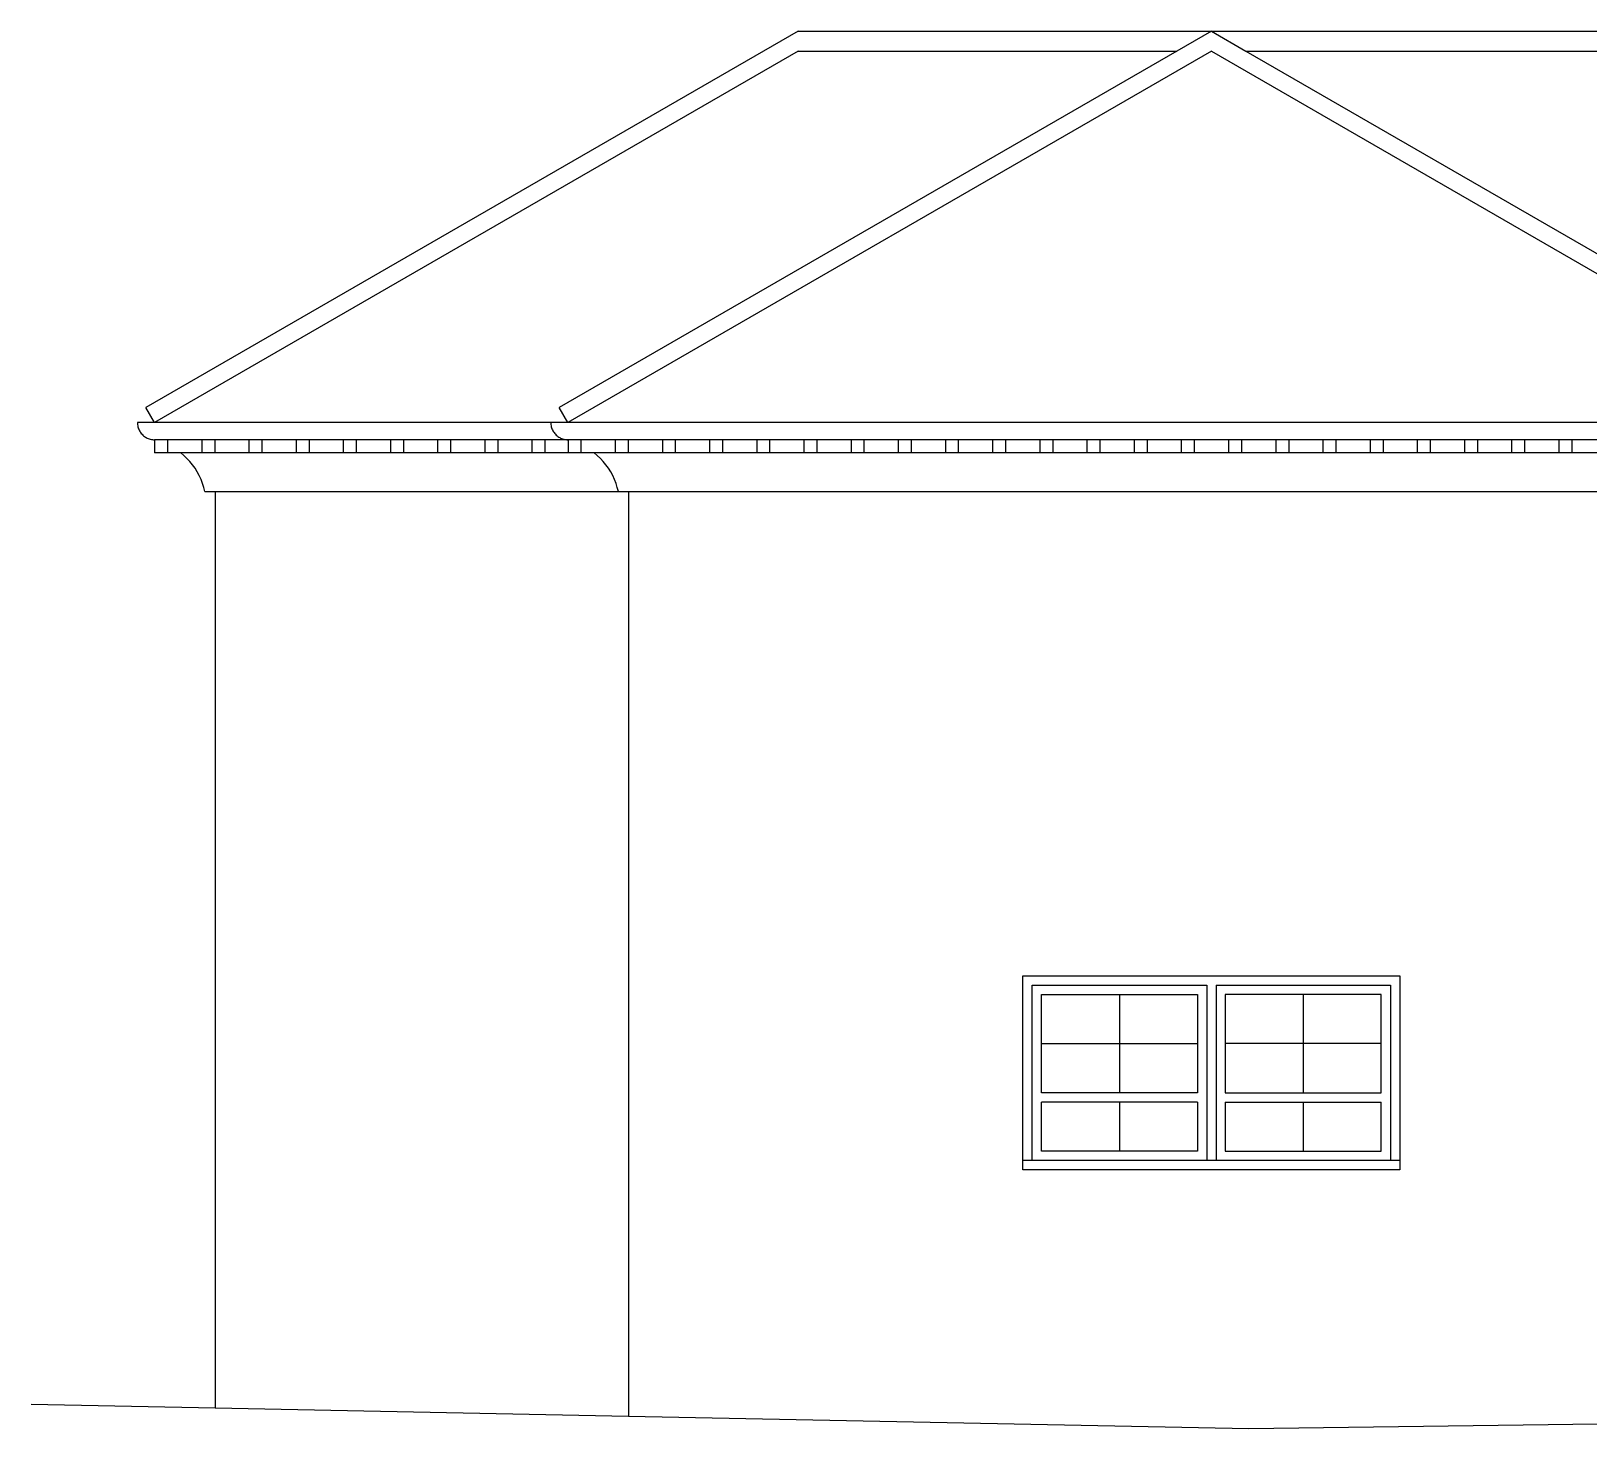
# Model space of a CAD drawing. Extents: x -71730 to 43516, y -8856 to 48457.
# Drawn here: x 15577 to 23998, y 2999 to 10558 of the extents above; entities that cross this region are included whole.
import ezdxf

# ---------------------------------------------------------------- set-up
doc = ezdxf.new("R2010")
doc.units = 0
doc.header["$MEASUREMENT"] = 0
doc.layers.get('0').update_dxf_attribs({"linetype": 'CONTINUOUS'})

msp = doc.modelspace()

# ---------------------------------------------------------------- linework, layer by layer
at = {"color": 22}
for p, q in [((19722.4, 10557.6), (16196.8, 8522.1)), ((19722.4, 10557.6), (21957.1, 10557.6)), ((21957.1, 10557.6), (21770.4, 10449.9)), ((21957.1, 10557.6), (22143.7, 10449.9)), ((21957.1, 10557.6), (27741.5, 10557.6)), ((19722.4, 10449.9), (16243.5, 8441.3)), ((21770.4, 10449.9), (18431.5, 8522.1)), ((21957.1, 10449.9), (18478.1, 8441.3)), ((19722.4, 10449.9), (21770.4, 10449.9)), ((21957.1, 10449.9), (25436, 8441.3)), ((22143.7, 10449.9), (27741.5, 10449.9)), ((22143.7, 10449.9), (25482.6, 8522.1)), ((16243.5, 8441.3), (16196.8, 8522.1)), ((18478.1, 8441.3), (18431.5, 8522.1)), ((16151.1, 8441.3), (16151.3, 8435.4)), ((16243.5, 8441.3), (16151.1, 8441.3)), ((16151.3, 8435.4), (16151.8, 8429.6)), ((16151.8, 8429.6), (16152.8, 8423.8)), ((16152.8, 8423.8), (16154, 8418.1)), ((18385.8, 8441.3), (16243.5, 8441.3)), ((18385.8, 8441.3), (18385.9, 8435.4)), ((18478.1, 8441.3), (18385.8, 8441.3)), ((18385.9, 8435.4), (18386.5, 8429.6)), ((18386.5, 8429.6), (18387.4, 8423.8)), ((18387.4, 8423.8), (18388.7, 8418.1)), ((25436, 8441.3), (18478.1, 8441.3)), ((16154, 8418.1), (16155.7, 8412.5)), ((16155.7, 8412.5), (16157.7, 8407)), ((16157.7, 8407), (16160, 8401.6)), ((16160, 8401.6), (16162.6, 8396.3)), ((16162.6, 8396.3), (16165.6, 8391.3)), ((16165.6, 8391.3), (16168.9, 8386.5)), ((16168.9, 8386.5), (16172.5, 8381.8)), ((16172.5, 8381.8), (16176.4, 8377.4)), ((16176.4, 8377.4), (16180.5, 8373.3)), ((16180.5, 8373.3), (16184.9, 8369.4)), ((16184.9, 8369.4), (16189.6, 8365.8)), ((16189.6, 8365.8), (16194.4, 8362.5)), ((16194.4, 8362.5), (16199.5, 8359.5)), ((16199.5, 8359.5), (16204.7, 8356.9)), ((16204.7, 8356.9), (16210.1, 8354.5)), ((16210.1, 8354.5), (16215.6, 8352.6)), ((16215.6, 8352.6), (16221.2, 8350.9)), ((16221.2, 8350.9), (16226.9, 8349.6)), ((16226.9, 8349.6), (16232.7, 8348.7)), ((16232.7, 8348.7), (16238.6, 8348.2)), ((16238.6, 8348.2), (16244.4, 8348)), ((16244.4, 8348), (16244.4, 8278)), ((16314.4, 8348), (16244.4, 8348)), ((16314.4, 8348), (16314.4, 8278)), ((16499.4, 8348), (16314.4, 8348)), ((16499.4, 8348), (16499.4, 8278)), ((16569.4, 8348), (16499.4, 8348)), ((16569.4, 8348), (16569.4, 8278)), ((16754.4, 8348), (16569.4, 8348)), ((16754.4, 8348), (16754.4, 8278)), ((16824.4, 8348), (16754.4, 8348)), ((16824.4, 8348), (16824.4, 8278)), ((17009.4, 8348), (16824.4, 8348)), ((17009.4, 8348), (17009.4, 8278)), ((17079.4, 8348), (17009.4, 8348)), ((17079.4, 8348), (17079.4, 8278)), ((17264.4, 8348), (17079.4, 8348)), ((17264.4, 8348), (17264.4, 8278)), ((17334.4, 8348), (17264.4, 8348)), ((17334.4, 8348), (17334.4, 8278)), ((17519.4, 8348), (17334.4, 8348)), ((17519.4, 8348), (17519.4, 8278)), ((17589.4, 8348), (17519.4, 8348)), ((17589.4, 8348), (17589.4, 8278)), ((17774.4, 8348), (17589.4, 8348)), ((17774.4, 8348), (17774.4, 8278)), ((17844.4, 8348), (17774.4, 8348)), ((17844.4, 8348), (17844.4, 8278)), ((18029.4, 8348), (17844.4, 8348)), ((18029.4, 8348), (18029.4, 8278)), ((18099.4, 8348), (18029.4, 8348)), ((18099.4, 8348), (18099.4, 8278)), ((18284.4, 8348), (18099.4, 8348)), ((18284.4, 8348), (18284.4, 8278)), ((18354.4, 8348), (18284.4, 8348)), ((18354.4, 8348), (18354.4, 8278)), ((18479.1, 8348), (18354.4, 8348)), ((18388.7, 8418.1), (18390.3, 8412.5)), ((18390.3, 8412.5), (18392.3, 8407)), ((18392.3, 8407), (18394.6, 8401.6)), ((18394.6, 8401.6), (18397.3, 8396.3)), ((18397.3, 8396.3), (18400.3, 8391.3)), ((18400.3, 8391.3), (18403.6, 8386.5)), ((18403.6, 8386.5), (18407.2, 8381.8)), ((18407.2, 8381.8), (18411.1, 8377.4)), ((18411.1, 8377.4), (18415.2, 8373.3)), ((18415.2, 8373.3), (18419.6, 8369.4)), ((18419.6, 8369.4), (18424.2, 8365.8)), ((18424.2, 8365.8), (18429.1, 8362.5)), ((18429.1, 8362.5), (18434.1, 8359.5)), ((18434.1, 8359.5), (18439.3, 8356.9)), ((18439.3, 8356.9), (18444.7, 8354.5)), ((18444.7, 8354.5), (18450.2, 8352.6)), ((18450.2, 8352.6), (18455.9, 8350.9)), ((18455.9, 8350.9), (18461.6, 8349.6)), ((18461.6, 8349.6), (18467.4, 8348.7)), ((18467.4, 8348.7), (18473.2, 8348.2)), ((18473.2, 8348.2), (18479.1, 8348)), ((18479.1, 8348), (18479.1, 8278)), ((18549.1, 8348), (18479.1, 8348)), ((18549.1, 8348), (18549.1, 8278)), ((18734.1, 8348), (18549.1, 8348)), ((18734.1, 8348), (18734.1, 8278)), ((18804.1, 8348), (18734.1, 8348)), ((18804.1, 8348), (18804.1, 8278)), ((18989.1, 8348), (18804.1, 8348)), ((18989.1, 8348), (18989.1, 8278)), ((19059.1, 8348), (18989.1, 8348)), ((19059.1, 8348), (19059.1, 8278)), ((19244.1, 8348), (19059.1, 8348)), ((19244.1, 8348), (19244.1, 8278)), ((19314.1, 8348), (19244.1, 8348)), ((19314.1, 8348), (19314.1, 8278)), ((19499.1, 8348), (19314.1, 8348)), ((19499.1, 8348), (19499.1, 8278)), ((19569.1, 8348), (19499.1, 8348)), ((19569.1, 8348), (19569.1, 8278)), ((19754.1, 8348), (19569.1, 8348)), ((19754.1, 8348), (19754.1, 8278)), ((19824.1, 8348), (19754.1, 8348)), ((19824.1, 8348), (19824.1, 8278)), ((20009.1, 8348), (19824.1, 8348)), ((20009.1, 8348), (20009.1, 8278)), ((20079.1, 8348), (20009.1, 8348)), ((20079.1, 8348), (20079.1, 8278)), ((20264.1, 8348), (20079.1, 8348)), ((20264.1, 8348), (20264.1, 8278)), ((20334.1, 8348), (20264.1, 8348)), ((20334.1, 8348), (20334.1, 8278)), ((20519.1, 8348), (20334.1, 8348)), ((20519.1, 8348), (20519.1, 8278)), ((20589.1, 8348), (20519.1, 8348)), ((20589.1, 8348), (20589.1, 8278)), ((20774.1, 8348), (20589.1, 8348)), ((20774.1, 8348), (20774.1, 8278)), ((20844.1, 8348), (20774.1, 8348)), ((20844.1, 8348), (20844.1, 8278)), ((21029.1, 8348), (20844.1, 8348)), ((21029.1, 8348), (21029.1, 8278)), ((21099.1, 8348), (21029.1, 8348)), ((21099.1, 8348), (21099.1, 8278)), ((21284.1, 8348), (21099.1, 8348)), ((21284.1, 8348), (21284.1, 8278)), ((21354.1, 8348), (21284.1, 8348)), ((21354.1, 8348), (21354.1, 8278)), ((21539.1, 8348), (21354.1, 8348)), ((21539.1, 8348), (21539.1, 8278)), ((21609.1, 8348), (21539.1, 8348)), ((21609.1, 8348), (21609.1, 8278)), ((21794.1, 8348), (21609.1, 8348)), ((21794.1, 8348), (21794.1, 8278)), ((21864.1, 8348), (21794.1, 8348)), ((21864.1, 8348), (21864.1, 8278)), ((22050, 8348), (21864.1, 8348)), ((22050, 8348), (22050, 8278)), ((22120, 8348), (22050, 8348)), ((22120, 8348), (22120, 8278)), ((22305, 8348), (22120, 8348)), ((22305, 8348), (22305, 8278)), ((22375, 8348), (22305, 8348)), ((22375, 8348), (22375, 8278)), ((22560, 8348), (22375, 8348)), ((22560, 8348), (22560, 8278)), ((22630, 8348), (22560, 8348)), ((22630, 8348), (22630, 8278)), ((22815, 8348), (22630, 8348)), ((22815, 8348), (22815, 8278)), ((22885, 8348), (22815, 8348)), ((22885, 8348), (22885, 8278)), ((23070, 8348), (22885, 8348)), ((23070, 8348), (23070, 8278)), ((23140, 8348), (23070, 8348)), ((23140, 8348), (23140, 8278)), ((23325, 8348), (23140, 8348)), ((23325, 8348), (23325, 8278)), ((23395, 8348), (23325, 8348)), ((23395, 8348), (23395, 8278)), ((23580, 8348), (23395, 8348)), ((23580, 8348), (23580, 8278)), ((23650, 8348), (23580, 8348)), ((23650, 8348), (23650, 8278)), ((23835, 8348), (23650, 8348)), ((23835, 8348), (23835, 8278)), ((23905, 8348), (23835, 8348)), ((23905, 8348), (23905, 8278)), ((24090, 8348), (23905, 8348)), ((16314.4, 8278), (16244.4, 8278)), ((16385.3, 8278), (16314.4, 8278)), ((16402.9, 8263.1), (16385.3, 8278)), ((16499.4, 8278), (16385.3, 8278)), ((16419.4, 8247.1), (16402.9, 8263.1)), ((16569.4, 8278), (16499.4, 8278)), ((16754.4, 8278), (16569.4, 8278)), ((16824.4, 8278), (16754.4, 8278)), ((17009.4, 8278), (16824.4, 8278)), ((17079.4, 8278), (17009.4, 8278)), ((17264.4, 8278), (17079.4, 8278)), ((17334.4, 8278), (17264.4, 8278)), ((17519.4, 8278), (17334.4, 8278)), ((17589.4, 8278), (17519.4, 8278)), ((17774.4, 8278), (17589.4, 8278)), ((17844.4, 8278), (17774.4, 8278)), ((18029.4, 8278), (17844.4, 8278)), ((18099.4, 8278), (18029.4, 8278)), ((18284.4, 8278), (18099.4, 8278)), ((18354.4, 8278), (18284.4, 8278)), ((18479.1, 8278), (18354.4, 8278)), ((18549.1, 8278), (18479.1, 8278)), ((18620, 8278), (18549.1, 8278)), ((18637.5, 8263.1), (18620, 8278)), ((18734.1, 8278), (18620, 8278)), ((18654.1, 8247.1), (18637.5, 8263.1)), ((18804.1, 8278), (18734.1, 8278)), ((18989.1, 8278), (18804.1, 8278)), ((19059.1, 8278), (18989.1, 8278)), ((19244.1, 8278), (19059.1, 8278)), ((19314.1, 8278), (19244.1, 8278)), ((19499.1, 8278), (19314.1, 8278)), ((19569.1, 8278), (19499.1, 8278)), ((19754.1, 8278), (19569.1, 8278)), ((19824.1, 8278), (19754.1, 8278)), ((20009.1, 8278), (19824.1, 8278)), ((20079.1, 8278), (20009.1, 8278)), ((20264.1, 8278), (20079.1, 8278)), ((20334.1, 8278), (20264.1, 8278)), ((20519.1, 8278), (20334.1, 8278)), ((20589.1, 8278), (20519.1, 8278)), ((20774.1, 8278), (20589.1, 8278)), ((20844.1, 8278), (20774.1, 8278)), ((21029.1, 8278), (20844.1, 8278)), ((21099.1, 8278), (21029.1, 8278)), ((21284.1, 8278), (21099.1, 8278)), ((21354.1, 8278), (21284.1, 8278)), ((21539.1, 8278), (21354.1, 8278)), ((21609.1, 8278), (21539.1, 8278)), ((21794.1, 8278), (21609.1, 8278)), ((21864.1, 8278), (21794.1, 8278)), ((22050, 8278), (21864.1, 8278)), ((22120, 8278), (22050, 8278)), ((22305, 8278), (22120, 8278)), ((22375, 8278), (22305, 8278)), ((22560, 8278), (22375, 8278)), ((22630, 8278), (22560, 8278)), ((22815, 8278), (22630, 8278)), ((22885, 8278), (22815, 8278)), ((23070, 8278), (22885, 8278)), ((23140, 8278), (23070, 8278)), ((23325, 8278), (23140, 8278)), ((23395, 8278), (23325, 8278)), ((23580, 8278), (23395, 8278)), ((23650, 8278), (23580, 8278)), ((23835, 8278), (23650, 8278)), ((23905, 8278), (23835, 8278)), ((24090, 8278), (23905, 8278)), ((16435, 8230.2), (16419.4, 8247.1)), ((16449.5, 8212.3), (16435, 8230.2)), ((16462.8, 8193.6), (16449.5, 8212.3)), ((16475, 8174.1), (16462.8, 8193.6)), ((16485.9, 8153.8), (16475, 8174.1)), ((18669.6, 8230.2), (18654.1, 8247.1)), ((18684.1, 8212.3), (18669.6, 8230.2)), ((18697.5, 8193.6), (18684.1, 8212.3)), ((18709.7, 8174.1), (18697.5, 8193.6)), ((18720.6, 8153.8), (18709.7, 8174.1)), ((16495.6, 8133), (16485.9, 8153.8)), ((16504, 8111.5), (16495.6, 8133)), ((16511, 8089.6), (16504, 8111.5)), ((16516.7, 8067.4), (16511, 8089.6)), ((18730.3, 8133), (18720.6, 8153.8)), ((18738.7, 8111.5), (18730.3, 8133)), ((18745.7, 8089.6), (18738.7, 8111.5)), ((18751.4, 8067.4), (18745.7, 8089.6)), ((16516.7, 8067.4), (16572.3, 8067.4)), ((16572.3, 8067.4), (16572.3, 3111)), ((16572.3, 8067.4), (18751.4, 8067.4)), ((18751.4, 8067.4), (18807, 8067.4)), ((18807, 8067.4), (18807, 3066.3)), ((18807, 8067.4), (25107.1, 8067.4)), ((20938.6, 5448.3), (22975.5, 5448.3)), ((20938.6, 4450.6), (20938.6, 5448.3)), ((20988.6, 5398.3), (21932.1, 5398.3)), ((20988.6, 4450.6), (20988.6, 5398.3)), ((21932.1, 5398.3), (21932.1, 4450.6)), ((21982.1, 5398.3), (21982.1, 4450.6)), ((21982.1, 5398.3), (22925.5, 5398.3)), ((22925.5, 5398.3), (22925.5, 4450.6)), ((22975.5, 5448.3), (22975.5, 4450.6)), ((21038.6, 5348.3), (21460.3, 5348.3)), ((21038.6, 5082.4), (21038.6, 5348.3)), ((21460.3, 5348.3), (21460.3, 5082.4)), ((21460.3, 5348.3), (21882.1, 5348.3)), ((21882.1, 5348.3), (21882.1, 5082.4)), ((22032.1, 5348.3), (22032.1, 5082.4)), ((22453.8, 5348.3), (22032.1, 5348.3)), ((22875.5, 5348.3), (22453.8, 5348.3)), ((22453.8, 5348.3), (22453.8, 5082.4)), ((22875.5, 5082.4), (22875.5, 5348.3)), ((21038.6, 4816.5), (21038.6, 5082.4)), ((21038.6, 5082.4), (21460.3, 5082.4)), ((21460.3, 5082.4), (21882.1, 5082.4)), ((21460.3, 5082.4), (21460.3, 4816.5)), ((21882.1, 5082.4), (21882.1, 4816.5)), ((22032.1, 5082.4), (22032.1, 4816.5)), ((22453.8, 5082.4), (22032.1, 5082.4)), ((22875.5, 5082.4), (22453.8, 5082.4)), ((22453.8, 5082.4), (22453.8, 4816.5)), ((22875.5, 4816.5), (22875.5, 5082.4)), ((21460.3, 4816.5), (21038.6, 4816.5)), ((21882.1, 4816.5), (21460.3, 4816.5)), ((22032.1, 4816.5), (22453.8, 4816.5)), ((22453.8, 4816.5), (22875.5, 4816.5)), ((21038.6, 4500.6), (21038.6, 4766.5)), ((21460.3, 4766.5), (21038.6, 4766.5)), ((21882.1, 4766.5), (21460.3, 4766.5)), ((21460.3, 4766.5), (21460.3, 4500.6)), ((21882.1, 4766.5), (21882.1, 4500.6)), ((22032.1, 4766.5), (22453.8, 4766.5)), ((22032.1, 4766.5), (22032.1, 4500.6)), ((22453.8, 4766.5), (22453.8, 4500.6)), ((22453.8, 4766.5), (22875.5, 4766.5)), ((22875.5, 4500.6), (22875.5, 4766.5)), ((21460.3, 4500.6), (21038.6, 4500.6)), ((21882.1, 4500.6), (21460.3, 4500.6)), ((22032.1, 4500.6), (22453.8, 4500.6)), ((22453.8, 4500.6), (22875.5, 4500.6)), ((20938.6, 4400.6), (20938.6, 4450.6)), ((20988.6, 4450.6), (20938.6, 4450.6)), ((22975.5, 4400.6), (20938.6, 4400.6)), ((21932.1, 4450.6), (20988.6, 4450.6)), ((21982.1, 4450.6), (21932.1, 4450.6)), ((22925.5, 4450.6), (21982.1, 4450.6)), ((22975.5, 4450.6), (22925.5, 4450.6)), ((22975.5, 4450.6), (22975.5, 4400.6))]:
    msp.add_line(p, q, dxfattribs=at)
at = {"color": 40}
for p, q in [((16572.3, 3111), (15577, 3131)), ((18807, 3066.3), (16572.3, 3111)), ((22159.2, 2999.3), (18807, 3066.3)), ((25107.1, 3038.6), (22159.2, 2999.3))]:
    msp.add_line(p, q, dxfattribs=at)

doc.saveas('drawing.dxf')
